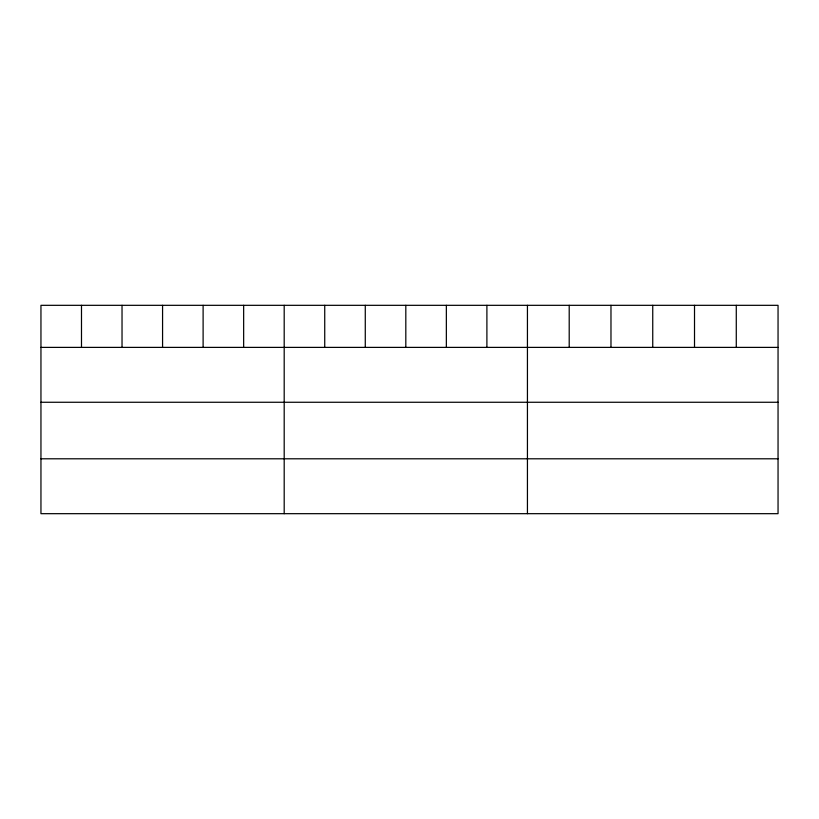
<?xml version="1.0" encoding="UTF-8"?>
<svg xmlns="http://www.w3.org/2000/svg" width="819" height="819" viewBox="0 0 819 819"><rect width="100%" height="100%" fill="white"/><g stroke="black" fill="none" stroke-linecap="round" stroke-linejoin="round"><path stroke-width="1.23" d="M778.05 347.389L778.05 513.677L40.95 513.677L40.95 305.323L778.05 305.323L778.05 347.389L40.95 347.389M40.95 402.262L778.05 402.262M40.95 458.794L778.05 458.794M736.281 305.323L736.281 347.389M694.512 305.323L694.512 347.389M652.743 305.323L652.743 347.389M610.974 305.323L610.974 347.389M569.205 305.323L569.205 347.389M527.436 305.323L527.436 513.677M486.895 305.323L486.895 347.389M446.355 305.323L446.355 347.389M405.814 305.323L405.814 347.389M365.274 305.323L365.274 347.389M324.733 305.323L324.733 347.389M284.193 305.323L284.193 513.677M243.652 305.323L243.652 347.389M203.112 305.323L203.112 347.389M162.572 305.323L162.572 347.389M122.031 305.323L122.031 347.389M81.49 305.323L81.49 347.389"/></g></svg>
